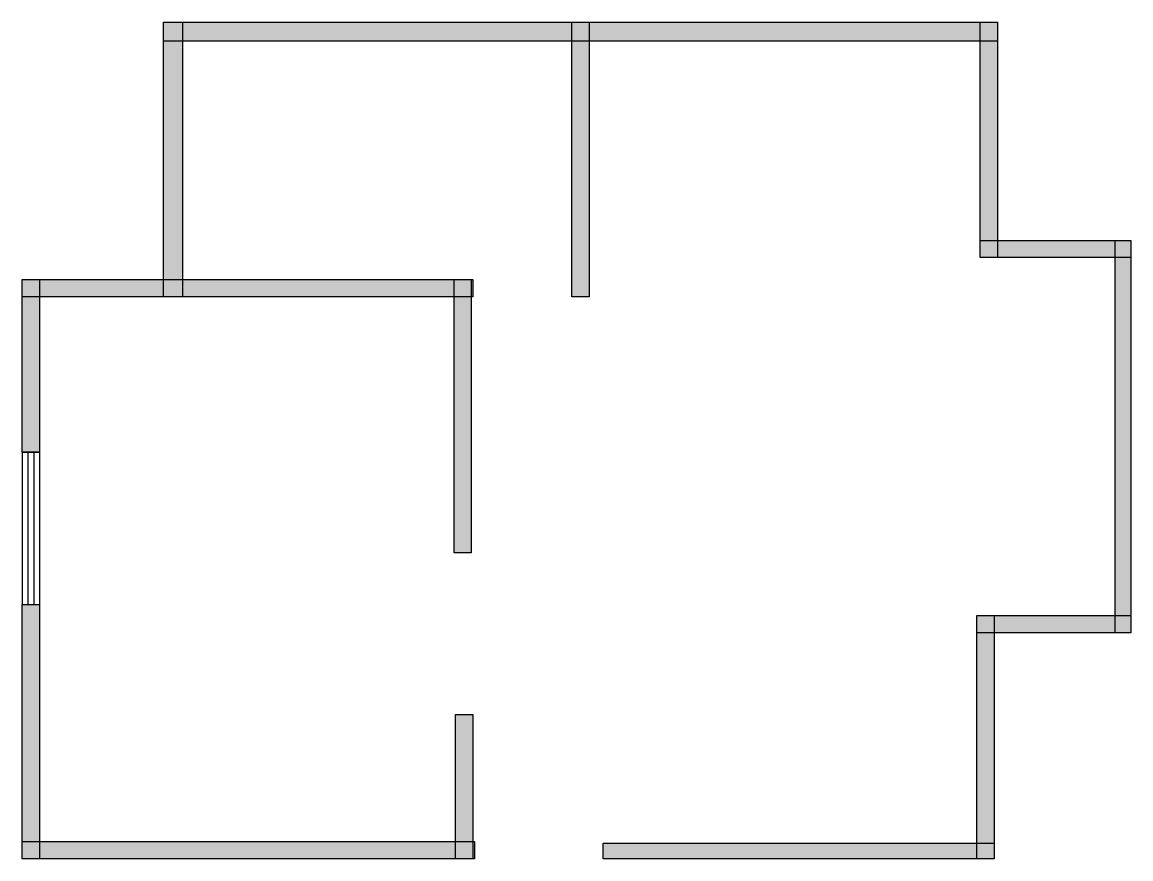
# Model space of a CAD drawing. Header units: millimetres. Extents: x 18 to 6230, y 0 to 4690.
import ezdxf

# ---------------------------------------------------------------- set-up
doc = ezdxf.new("R2010")
doc.units = ezdxf.units.MM
doc.layers.add('WALL', color=7, linetype='Continuous')
doc.layers.add('WINDOW', color=5, linetype='Continuous')

msp = doc.modelspace()

# ---------------------------------------------------------------- hatches: boundary and pattern name
at = {"layer": 'WALL'}
h = msp.add_hatch(color=256, dxfattribs=at)
h.dxf.hatch_style = 1
h.paths.add_polyline_path([(809.6, 4690.4), (5482.4, 4690.4), (5482.4, 4584.8), (809.6, 4584.8)])
h = msp.add_hatch(color=256, dxfattribs=at)
h.dxf.hatch_style = 1
h.paths.add_polyline_path([(809.6, 4690.4), (915.2, 4690.4), (915.2, 3150.4), (809.6, 3150.4)])
h = msp.add_hatch(color=256, dxfattribs=at)
h.dxf.hatch_style = 1
h.paths.add_polyline_path([(3097.6, 4690.4), (3194.4, 4690.4), (3194.4, 3150.4), (3097.6, 3150.4)])
h = msp.add_hatch(color=256, dxfattribs=at)
h.dxf.hatch_style = 1
h.paths.add_polyline_path([(5385.6, 4690.4), (5482.4, 4690.4), (5482.4, 3370.4), (5385.6, 3370.4)])
h = msp.add_hatch(color=256, dxfattribs=at)
h.dxf.hatch_style = 1
h.paths.add_polyline_path([(5385.6, 3467.2), (6230.4, 3467.2), (6230.4, 3370.4), (5385.6, 3370.4)])
h = msp.add_hatch(color=256, dxfattribs=at)
h.dxf.hatch_style = 1
h.paths.add_polyline_path([(6142.4, 3467.2), (6230.4, 3467.2), (6230.4, 1267.2), (6142.4, 1267.2)])
h = msp.add_hatch(color=256, dxfattribs=at)
h.dxf.hatch_style = 1
h.paths.add_polyline_path([(17.6, 3247.2), (2543.2, 3247.2), (2543.2, 3150.4), (17.6, 3150.4)])
h = msp.add_hatch(color=256, dxfattribs=at)
h.dxf.hatch_style = 1
h.paths.add_polyline_path([(17.6, 3247.2), (114.4, 3247.2), (114.4, 2279.2), (17.6, 2279.2)])
h = msp.add_hatch(color=256, dxfattribs=at)
h.dxf.hatch_style = 1
h.paths.add_polyline_path([(2437.6, 3247.2), (2534.4, 3247.2), (2534.4, 1716), (2437.6, 1716)])
h = msp.add_hatch(color=256, dxfattribs=at)
h.dxf.hatch_style = 1
h.paths.add_polyline_path([(17.6, 1425.6), (114.4, 1425.6), (114.4, 0), (17.6, 0)])
h = msp.add_hatch(color=256, dxfattribs=at)
h.dxf.hatch_style = 1
h.paths.add_polyline_path([(5368, 1364), (6230.4, 1364), (6230.4, 1267.2), (5368, 1267.2)])
h = msp.add_hatch(color=256, dxfattribs=at)
h.dxf.hatch_style = 1
h.paths.add_polyline_path([(5368, 1364), (5464.8, 1364), (5464.8, 0), (5368, 0)])
h = msp.add_hatch(color=256, dxfattribs=at)
h.dxf.hatch_style = 1
h.paths.add_polyline_path([(2446.4, 809.6), (2543.2, 809.6), (2543.2, 0), (2446.4, 0)])
h = msp.add_hatch(color=256, dxfattribs=at)
h.dxf.hatch_style = 1
h.paths.add_polyline_path([(17.6, 96.8), (2552, 96.8), (2552, 0), (17.6, 0)])
h = msp.add_hatch(color=256, dxfattribs=at)
h.dxf.hatch_style = 1
h.paths.add_polyline_path([(3273.6, 88), (5464.8, 88), (5464.8, 0), (3273.6, 0)])

# ---------------------------------------------------------------- linework, layer by layer
for points in [[(809.6, 4690.4), (5482.4, 4690.4), (5482.4, 4584.8), (809.6, 4584.8)], [(809.6, 4690.4), (915.2, 4690.4), (915.2, 3150.4), (809.6, 3150.4)], [(3097.6, 4690.4), (3194.4, 4690.4), (3194.4, 3150.4), (3097.6, 3150.4)], [(5385.6, 4690.4), (5482.4, 4690.4), (5482.4, 3370.4), (5385.6, 3370.4)], [(5385.6, 3467.2), (6230.4, 3467.2), (6230.4, 3370.4), (5385.6, 3370.4)], [(6142.4, 3467.2), (6230.4, 3467.2), (6230.4, 1267.2), (6142.4, 1267.2)], [(17.6, 3247.2), (2543.2, 3247.2), (2543.2, 3150.4), (17.6, 3150.4)], [(17.6, 3247.2), (114.4, 3247.2), (114.4, 2279.2), (17.6, 2279.2)], [(2437.6, 3247.2), (2534.4, 3247.2), (2534.4, 1716), (2437.6, 1716)], [(17.6, 1425.6), (114.4, 1425.6), (114.4, 0), (17.6, 0)], [(5368, 1364), (6230.4, 1364), (6230.4, 1267.2), (5368, 1267.2)], [(5368, 1364), (5464.8, 1364), (5464.8, 0), (5368, 0)], [(2446.4, 809.6), (2543.2, 809.6), (2543.2, 0), (2446.4, 0)], [(17.6, 96.8), (2552, 96.8), (2552, 0), (17.6, 0)], [(3273.6, 88), (5464.8, 88), (5464.8, 0), (3273.6, 0)]]:
    msp.add_lwpolyline(points, close=True, dxfattribs=at)
at = {"layer": 'WINDOW'}
for p, q in [((17.6, 2279.2), (17.6, 1425.6)), ((17.6, 2279.2), (114.4, 2279.2)), ((49.9, 2279.2), (49.9, 1425.6)), ((82.1, 2279.2), (82.1, 1425.6)), ((114.4, 2279.2), (114.4, 1425.6)), ((17.6, 1425.6), (114.4, 1425.6))]:
    msp.add_line(p, q, dxfattribs=at)

doc.saveas('drawing.dxf')
